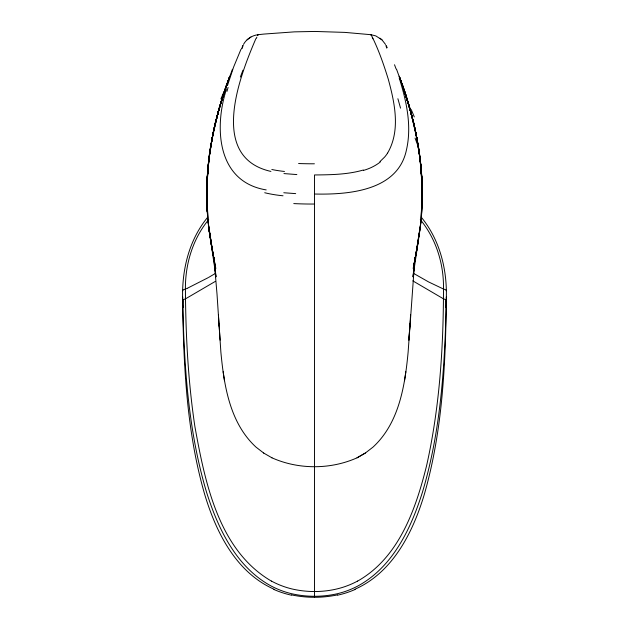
<?xml version="1.0" encoding="UTF-8"?>
<svg xmlns="http://www.w3.org/2000/svg" width="629" height="629" viewBox="0 0 629 629"><rect width="100%" height="100%" fill="white"/><g stroke="black" fill="none" stroke-linecap="round" stroke-linejoin="round"><path stroke-width="0.94" d="M355.015 589.2C392.991 572.414 413.001 532.095 424.316 494.386C442.714 430.401 445.67 363.287 446.338 297.092C447.046 268.732 439.545 239.476 421.312 217.264M446.338 297.092L446.291 300.756C444.939 365.056 440.968 430.22 422.452 492.177C410.989 528.533 392.889 566.918 357.964 585.945A85.143 82.202 0.5 0 1 337.317 593.737C322.355 597.133 306.645 597.141 291.683 593.729A85.143 82.202 -0.5 0 1 271.028 585.953C236.111 566.91 218.004 528.533 206.548 492.177C188.032 430.22 184.061 365.056 182.709 300.756C181.514 271.217 188.574 240.451 207.688 217.264M243.038 45.532L242.652 46.939M421.131 171.678L422.263 189.722L421.477 215.881C423.27 190.784 421.996 165.466 417.326 140.739L410.808 112.056L405.548 94.075L402.615 85.654L410.808 112.056L405.162 92.919L399.226 76.219L409.29 106.56C415.745 127.962 419.401 150.064 421.375 172.307L418.599 147.744L414.149 124.864L407.34 99.759L401.585 82.855L409.07 105.758L413.961 124.055L417.483 141.556L414.149 124.864L409.07 105.758M421.477 215.881L422.263 189.722L421.721 181.144M421.414 216.698L422.106 199.11L420.51 225.913L412.97 276.886L415.132 257.23L413.512 271.657M420.51 225.913L415.588 256.145L420.99 221.463L421.516 210.762M421.807 204.928L422.067 199.967M385.553 44.47L381.937 39.824L375.843 35.924L371.016 34.705L344.912 32.394L315.003 31.45L294.419 31.859L263.858 34.076L257.984 34.705L257.756 35.57M207.869 171.678L206.737 189.722L207.523 215.881L206.776 195.006M207.279 181.144L206.737 189.722L207.263 211.91C205.84 188.118 207.279 164.161 211.674 140.739L218.192 112.056L223.452 94.075L226.385 85.654L218.192 112.056L223.838 92.919L229.774 76.219L219.71 106.56C213.255 127.962 209.599 150.064 207.625 172.307L210.401 147.744L214.851 124.864L221.66 99.759L227.415 82.855L225.504 88.728M207.523 177.339L207.892 171.623M271.893 457.786L271.995 457.841C298.539 469.674 330.461 469.674 357.005 457.841L365.37 453.022L373.005 447.109C399.14 423.026 404.966 385.703 408.127 352.075L414.566 262.474M410.588 314.87L408.889 340.171L409.998 323.833M371.008 34.737L371.244 35.57M417.75 243.572L420.99 221.463M404.526 380.718L405.831 371.7M211.415 143.404L213.53 130.989L219.71 106.56L213.53 130.989L209.473 153.956L207.004 180.609L208.742 160.151L211.014 145.794M211.32 143.884L212.382 137.185L209.473 153.956L207.13 178.455L208.742 160.151L210.974 146.195M415.588 256.145L418.623 239.272L413.237 268.465L417.176 247.912L414.031 264.282M219.93 105.758L215.039 124.055L211.517 141.556L214.851 124.864L219.93 105.758L227.415 82.855M226.393 89.342C214.049 127.758 216.958 181.805 266.193 189.911M215.039 124.055L221.66 99.759L229.365 77.336L223.452 94.075L216.565 117.922M227.494 85.434L233.642 66.981L240.938 49.361M218.546 110.853L226.385 85.654M242.511 47.348L242.181 48.291M223.838 92.919L232.455 69.245M255.83 38.786C239.256 77.21 208.529 157.384 270.926 171.418M242.283 46.625L242.92 45.54M257.434 35.523L257.898 34.752M243.486 44.392C246.426 39.1 252.048 35.405 257.992 34.737M387.535 153.169C400.767 130.604 394.729 102.904 388.274 79.183C383.58 64.032 378.344 48.897 371.102 34.752M208.702 219.607C192.584 239.099 185.06 264.605 185.421 289.694C185.728 335.509 188.102 381.41 194.919 426.753C205.054 482.184 218.349 550.123 271.413 581.11M379.932 161.629L384.665 157.014A50.359 39.375 6.4 0 0 387.527 153.169M247.071 39.808L250.908 37.017M215.37 281.375L185.492 298.846A10.465 2.697 -1.8 0 0 182.709 300.756M215.535 273.324L214.961 273.67M214.379 274.024L208.679 277.389M357.005 457.841L365.37 453.022M208.065 277.735L187.607 288.137M357.587 581.11C399.038 557.805 415.942 508.696 426.682 465.287C439.907 406.122 443.602 345.203 443.484 284.709C443.036 261.263 435.268 237.809 420.298 219.607M187.245 288.294L185.421 289.081A10.426 2.516 1.3 0 0 182.693 290.747M363.342 170.019C347.515 174.618 330.846 174.807 314.5 174.956L314.5 597.55M337.537 594.877C322.41 598.093 306.59 598.093 291.463 594.877M314.5 194.023C348.56 194.801 397.882 190.925 406.444 149.946C411.979 125.918 406.46 100.986 399.195 77.949M296.857 174.579L283.946 173.573M295.685 193.622L283.789 192.749M273.985 589.2C236.009 572.414 215.999 532.095 204.684 494.386C187.025 433.318 183.786 369.286 182.685 306.071L182.662 297.092M207.523 215.881L206.894 199.11L208.49 225.913L216.03 276.886L213.868 257.23L217.013 294.081L220.873 352.075C224.034 385.703 229.86 423.026 255.995 447.109L263.755 453.092M263.63 453.022L271.995 457.841M413.465 273.324L428.538 281.902L443.579 289.081A10.426 2.516 -1.3 0 1 446.307 290.747M412.836 280.88L443.508 298.846A10.465 2.689 1.8 0 1 446.291 300.756M379.947 38.18L381.937 39.824M387.205 47.568L386.009 45.477L386.371 47.018M394.517 64.748L396.073 68.907M396.545 69.245L405.162 92.919L410.454 110.853L402.615 85.654M386.56 47.552L386.764 48.15M412.435 117.922L405.548 94.075L399.635 77.336L407.34 99.759L413.961 124.055M211.824 247.912L215.763 268.465L210.377 239.272L214.19 260.225M418.026 146.195L420.258 160.151L421.996 180.609C420.777 155.505 416.091 130.722 409.29 106.56L415.47 130.989L419.527 153.956L421.87 178.455L420.258 160.151L417.986 145.794M417.68 143.884L416.618 137.185L417.585 143.404M223.169 371.7L224.474 380.718M208.01 221.463L213.412 256.145L209.095 230.646L211.957 248.038L208.49 225.913L211.25 243.572L208.01 221.463L207.484 210.762M219.002 323.833L219.167 326.317M218.412 314.87L220.111 340.171M421.108 171.623L421.477 177.339M206.933 199.967L207.193 204.928M206.894 199.11L207.586 216.698M182.984 306.064A92.793 91.189 -48.2 0 1 183.141 301.008M183.409 306.402A7.642 0.794 -0.7 0 1 182.685 306.071M183.424 307.62A7.642 0.818 -1.5 0 1 182.701 307.29M291.369 595.168A82.91 70.196 -1 0 1 273.835 589.444M445.859 301.008A92.793 91.189 48.2 0 1 446.016 306.064M446.315 306.071A7.642 0.794 0.7 0 1 445.591 306.402M446.299 307.29A7.642 0.818 1.5 0 1 445.576 307.62M355.165 589.444A82.91 70.196 1 0 1 337.631 595.168M357.563 581.078A83.5 80.669 0 0 1 337.152 588.886C322.339 592.447 306.661 592.376 291.832 588.917A83.5 80.669 0 0 1 271.437 581.078M241.929 47.812A222.218 2.052 -66.5 0 1 241.544 48.85M220.905 98.879A167.039 1.73 -67.3 0 1 223.688 92.4M227.006 91.347A234.515 65.778 86.2 0 1 228.075 87.415M283.034 195.784A101.057 72.296 -3.9 0 1 264.707 192.741M314.586 204.032A193.52 103.895 -0.4 0 1 293.767 203.584M314.398 163.792A201.076 95.459 0 0 1 298.594 163.532M284.465 171.458A90.214 62.743 -1.9 0 1 271.814 169.5M242.951 70.212A184.211 2.382 -68.3 0 1 240.357 77.045M256.223 38.455A239.382 1.801 -65.6 0 1 256.884 37.166M411.217 109.54A155.67 1.84 67.8 0 1 414.283 116.892M415.069 138.042A158.492 3.656 70.3 0 1 417.75 145.323M397.89 98.729A189.431 20.812 80 0 1 400.524 108.141M372.848 38.778A239.24 1.801 65.8 0 1 372.289 37.378M380.341 161.952A49.51 38.833 7 0 1 363.531 170.388M422.153 184.203L421.949 206.784L422.153 184.203L420.471 162.337L422.153 184.203M208.23 165.977L208.002 169.736L208.529 162.337L206.847 184.203L207.051 206.784L206.847 184.203L208.23 165.977M421.013 169.783L420.77 165.977L420.998 169.736"/></g></svg>
